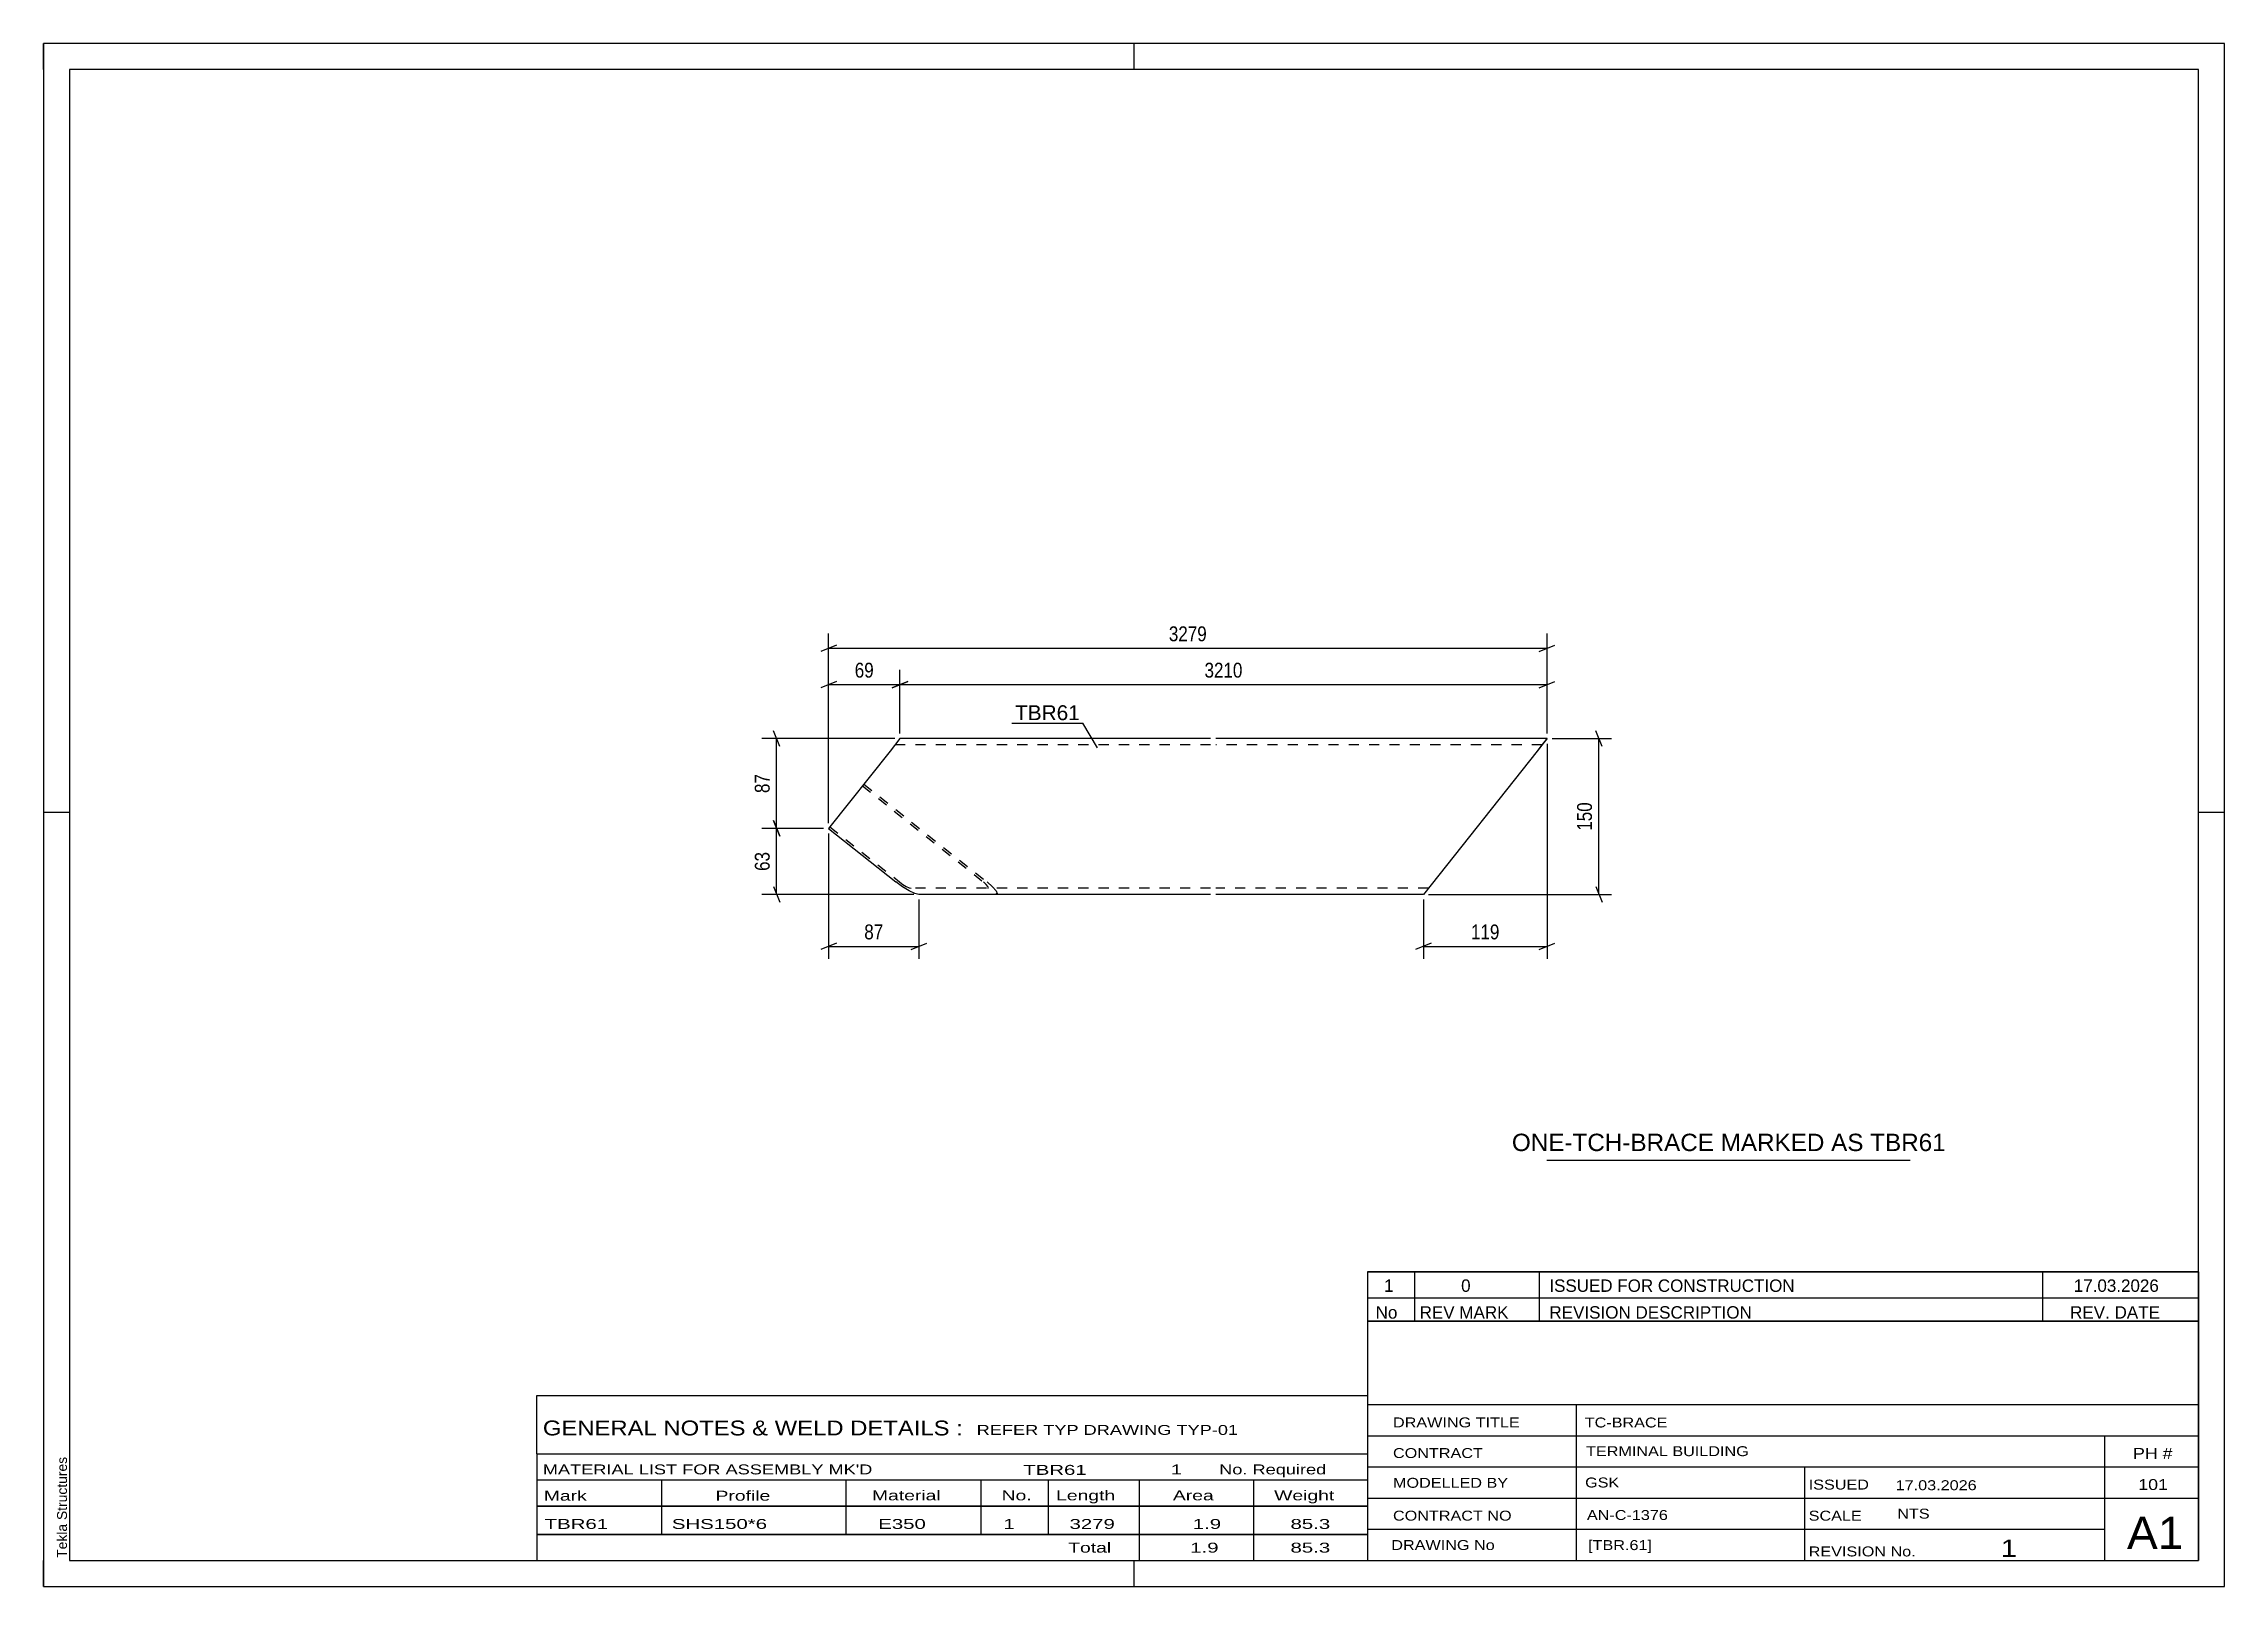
# Model space of a CAD drawing. Header units: millimetres. Extents: x 0 to 420, y 0 to 297.
import ezdxf

# ---------------------------------------------------------------- set-up
doc = ezdxf.new("R2010")
doc.units = ezdxf.units.MM
doc.linetypes.add('DXK_LINE_DOT2', pattern=[3.9198, 1.9599, -1.9599])
doc.styles.add('Arial', font='ARIAL.TTF', dxfattribs={"height": 0.2})
doc.styles.add('Arial Narrow', font='ARIALN.TTF', dxfattribs={"height": 0.2})

# ---------------------------------------------------------------- blocks, each defined once
blk = doc.blocks.new('Unknown-580636877-1162')
at = {"color": 5, "linetype": 'Continuous'}
for p, q in [((420, 297), (0, 297)), ((0, 297), (0, 0)), ((0, 292), (0, 297)), ((210, 292), (210, 297)), ((420, 0), (420, 297)), ((415, 292), (5, 292)), ((5, 292), (5, 5)), ((415, 5), (415, 292)), ((5, 149), (0, 149)), ((420, 149), (415, 149)), ((0, 0), (0, 5)), ((5, 5), (415, 5)), ((210, 0), (210, 5)), ((0, 0), (420, 0))]:
    blk.add_line(p, q, dxfattribs=at)
at = {"color": 174, "linetype": 'Continuous', "style": 'Arial'}
blk.add_text('Tekla Structures', height=1.9102, rotation=90, dxfattribs=at).set_placement((4.5, 5.5))
blk = doc.blocks.new('Part-580636877-2207 - 2183')
at = {"color": 2, "linetype": 'Continuous'}
for p, q in [((163.02, 160.81), (151.18, 145.91)), ((164.92, 163.21), (163.02, 160.81)), ((164.92, 163.21), (164.92, 163.21)), ((224.74, 163.21), (164.92, 163.21)), ((289.55, 163.21), (225.74, 163.21)), ((287.65, 160.81), (265.74, 133.21)), ((289, 162.51), (287.65, 160.81)), ((289.55, 163.21), (289, 162.51)), ((289.55, 163.21), (289.55, 163.21)), ((151.18, 145.91), (164.15, 135.61)), ((165.41, 134.69), (164.15, 135.61)), ((166.7, 133.91), (165.41, 134.69)), ((167.81, 133.39), (166.7, 133.91)), ((168.58, 133.21), (167.81, 133.39)), ((224.74, 133.21), (168.58, 133.21)), ((265.74, 133.21), (225.74, 133.21))]:
    blk.add_line(p, q, dxfattribs=at)
at = {"color": 7, "linetype": 'DXK_LINE_DOT2'}
for p, q in [((163.97, 162.01), (163.97, 162.01)), ((224.74, 162.01), (163.97, 162.01)), ((164.92, 163.21), (164.92, 163.21)), ((288.6, 162.01), (225.74, 162.01)), ((288.38, 161.73), (287.65, 160.81)), ((289.41, 163.03), (288.38, 161.73)), ((288.6, 162.01), (288.6, 162.01)), ((157.7, 154.12), (181.01, 135.61)), ((157.97, 154.46), (181.71, 135.61)), ((151.45, 146.25), (164.85, 135.61)), ((164.85, 135.61), (165.48, 135.15)), ((165.48, 135.15), (166.13, 134.76)), ((166.13, 134.76), (166.68, 134.5)), ((166.68, 134.5), (167.07, 134.41)), ((224.74, 134.41), (167.07, 134.41)), ((181.54, 135.15), (181.01, 135.61)), ((181.87, 134.76), (181.54, 135.15)), ((181.71, 135.61), (182.76, 134.69)), ((181.82, 134.41), (181.97, 134.5)), ((181.97, 134.5), (181.87, 134.76)), ((182.76, 134.69), (183.44, 133.91)), ((266.69, 134.41), (225.74, 134.41)), ((266.69, 134.41), (266.76, 134.5)), ((266.69, 134.41), (266.69, 134.41)), ((267.64, 135.61), (267.64, 135.61)), ((267.64, 135.61), (267.64, 135.61)), ((183.64, 133.39), (183.33, 133.21)), ((183.44, 133.91), (183.64, 133.39)), ((265.74, 133.21), (265.74, 133.21))]:
    blk.add_line(p, q, dxfattribs=at)
blk = doc.blocks.new('StraightDimension-580636877-2270 - 2183')
at = {"color": 7, "linetype": 'Continuous'}
for p, q in [((300.15, 161.71), (298.95, 164.71)), ((290.55, 163.21), (301.95, 163.21)), ((299.55, 133.21), (299.55, 163.21)), ((298.95, 134.71), (300.15, 131.71)), ((266.74, 133.21), (301.95, 133.21))]:
    blk.add_line(p, q, dxfattribs=at)
at = {"color": 0}
blk.add_wipeout([(298.8, 151.55), (294.6, 151.55), (294.6, 144.87), (298.8, 144.87)], dxfattribs=at)
at = {"color": 3, "style": 'Arial Narrow'}
blk.add_text('150', height=2.863, rotation=90.0002, dxfattribs=at).set_placement((298.2, 145.47))
blk = doc.blocks.new('StraightDimension-580636877-2284 - 2183')
at = {"color": 7, "linetype": 'Continuous'}
for p, q in [((289.55, 162.21), (289.55, 120.81)), ((265.74, 132.21), (265.74, 120.81)), ((267.24, 123.81), (264.24, 122.61)), ((265.74, 123.21), (289.55, 123.21)), ((288.05, 122.61), (291.05, 123.81))]:
    blk.add_line(p, q, dxfattribs=at)
at = {"color": 0}
blk.add_wipeout([(280.99, 123.96), (280.99, 128.16), (274.3, 128.16), (274.3, 123.96)], dxfattribs=at)
at = {"color": 3, "style": 'Arial Narrow'}
blk.add_text('119', height=2.863, dxfattribs=at).set_placement((274.9, 124.56))
blk = doc.blocks.new('StraightDimension-580636877-2531 - 2183')
at = {"color": 7, "linetype": 'Continuous'}
for p, q in [((151.18, 144.91), (151.18, 120.81)), ((168.58, 132.21), (168.58, 120.81)), ((152.68, 123.81), (149.68, 122.61)), ((151.18, 123.21), (168.58, 123.21)), ((167.08, 122.61), (170.08, 123.81))]:
    blk.add_line(p, q, dxfattribs=at)
at = {"color": 0}
blk.add_wipeout([(162.31, 123.96), (162.31, 128.16), (157.45, 128.16), (157.45, 123.96)], dxfattribs=at)
at = {"color": 3, "style": 'Arial Narrow'}
blk.add_text('87', height=2.863, dxfattribs=at).set_placement((158.05, 124.56))
blk = doc.blocks.new('StraightDimension-580636877-2276 - 2183')
at = {"color": 7, "linetype": 'Continuous'}
for p, q in [((164.92, 164.21), (164.92, 176.45)), ((289.55, 164.21), (289.55, 176.45)), ((166.42, 174.2), (163.42, 173)), ((164.92, 173.6), (289.55, 173.6)), ((288.05, 173), (291.05, 174.2))]:
    blk.add_line(p, q, dxfattribs=at)
at = {"color": 0}
blk.add_wipeout([(231.49, 174.35), (231.49, 178.55), (222.98, 178.55), (222.98, 174.35)], dxfattribs=at)
at = {"color": 3, "style": 'Arial Narrow'}
blk.add_text('3210', height=2.863, dxfattribs=at).set_placement((223.58, 174.95))
blk = doc.blocks.new('StraightDimension-580636877-2277 - 2183')
at = {"color": 7, "linetype": 'Continuous'}
for p, q in [((151.18, 146.91), (151.18, 176.45)), ((164.92, 164.21), (164.92, 176.45)), ((152.68, 174.2), (149.68, 173)), ((151.18, 173.6), (164.92, 173.6)), ((163.42, 173), (166.42, 174.2))]:
    blk.add_line(p, q, dxfattribs=at)
at = {"color": 0}
blk.add_wipeout([(160.48, 174.35), (160.48, 178.55), (155.62, 178.55), (155.62, 174.35)], dxfattribs=at)
at = {"color": 3, "style": 'Arial Narrow'}
blk.add_text('69', height=2.863, dxfattribs=at).set_placement((156.22, 174.95))
blk = doc.blocks.new('StraightDimension-580636877-2292 - 2183')
at = {"color": 7, "linetype": 'Continuous'}
for p, q in [((152.68, 181.2), (149.68, 180)), ((151.18, 146.91), (151.18, 183.45)), ((151.18, 180.6), (289.55, 180.6)), ((288.05, 180), (291.05, 181.2)), ((289.55, 164.21), (289.55, 183.45))]:
    blk.add_line(p, q, dxfattribs=at)
at = {"color": 0}
blk.add_wipeout([(224.63, 181.35), (224.63, 185.55), (216.11, 185.55), (216.11, 181.35)], dxfattribs=at)
at = {"color": 3, "style": 'Arial Narrow'}
blk.add_text('3279', height=2.863, dxfattribs=at).set_placement((216.71, 181.95))
blk = doc.blocks.new('StraightDimension-580636877-2507 - 2183')
at = {"color": 7, "linetype": 'Continuous'}
for p, q in [((141.78, 161.71), (140.58, 164.71)), ((163.92, 163.21), (138.33, 163.21)), ((141.18, 145.91), (141.18, 163.21)), ((140.58, 147.41), (141.78, 144.41)), ((150.18, 145.91), (138.33, 145.91))]:
    blk.add_line(p, q, dxfattribs=at)
at = {"color": 0}
blk.add_wipeout([(140.43, 156.99), (136.23, 156.99), (136.23, 152.13), (140.43, 152.13)], dxfattribs=at)
at = {"color": 3, "style": 'Arial Narrow'}
blk.add_text('87', height=2.863, rotation=90.0002, dxfattribs=at).set_placement((139.83, 152.73))
blk = doc.blocks.new('StraightDimension-580636877-2508 - 2183')
at = {"color": 7, "linetype": 'Continuous'}
for p, q in [((141.78, 144.41), (140.58, 147.41)), ((150.18, 145.91), (138.33, 145.91)), ((141.18, 133.21), (141.18, 145.91)), ((140.58, 134.71), (141.78, 131.71)), ((167.58, 133.21), (138.33, 133.21))]:
    blk.add_line(p, q, dxfattribs=at)
at = {"color": 0}
blk.add_wipeout([(140.43, 141.99), (136.23, 141.99), (136.23, 137.13), (140.43, 137.13)], dxfattribs=at)
at = {"color": 3, "style": 'Arial Narrow'}
blk.add_text('63', height=2.863, rotation=90.0002, dxfattribs=at).set_placement((139.83, 137.73))
blk = doc.blocks.new('Unknown-580636877-2652')
at = {"color": 7, "linetype": 'Continuous'}
for p, q in [((255, 51.05), (255, 5)), ((255, 51.05), (415, 51.05)), ((415, 51), (415, 5)), ((255, 35), (415, 35)), ((295.14, 35), (295.14, 5)), ((255, 29), (415, 29)), ((397, 5.05), (397, 29.05)), ((255, 23), (415, 23)), ((339.14, 23), (339.14, 5)), ((255, 17), (415, 17)), ((255, 11), (397, 11)), ((255, 5), (415, 5))]:
    blk.add_line(p, q, dxfattribs=at)
at = {"color": 7, "style": 'Arial Narrow'}
for s, height, width, p in [('DRAWING TITLE', 1.9089, 1.425378, (259.88, 30.61)), ('TC-BRACE', 1.909, 1.425378, (296.81, 30.59)), ('CONTRACT', 1.909, 1.425378, (259.88, 24.71)), ('TERMINAL BUILDING', 1.9089, 1.425378, (297.06, 25.07)), ('MODELLED BY', 1.9089, 1.425378, (259.88, 18.98)), ('GSK', 1.909, 1.425378, (296.88, 19.04)), ('ISSUED', 1.909, 1.425378, (339.94, 18.64)), ('17.03.2026', 1.909, 1.425378, (356.69, 18.52)), ('CONTRACT NO', 1.9089, 1.425378, (259.88, 12.66)), ('AN-C-1376', 1.909, 1.425378, (297.23, 12.78)), ('SCALE', 1.909, 1.425378, (339.94, 12.65)), ('A1', 6.204, 1.25, (401.24, 7.2)), ('DRAWING No', 1.909, 1.425378, (259.56, 7)), ('[TBR.61]', 1.909, 1.425378, (297.46, 6.99)), ('1', 3.34, 1.5, (376.91, 5.68)), ('REVISION No.', 1.9089, 1.425378, (339.94, 5.77))]:
    blk.add_text(s, height=height, dxfattribs=dict(at, width=width)).set_placement(p)
at = {"color": 7, "linetype": 'Continuous', "style": 'Arial Narrow'}
for s, height, width, p in [('PH #', 2.1, 1.42538, (402.4, 24.55)), ('101', 2.1, 1.42538, (403.41, 18.55)), ('NTS', 1.909, 1.425378, (357, 13.05))]:
    blk.add_text(s, height=height, dxfattribs=dict(at, width=width)).set_placement(p)
blk = doc.blocks.new('Unknown-580636877-2653')
at = {"color": 7, "linetype": 'Continuous'}
for p, q in [((255, 60.55), (415, 60.55)), ((415, 60.55), (255, 60.55)), ((255, 60.55), (255, 55.55)), ((264, 60.55), (264, 55.55)), ((288, 60.55), (288, 55.55)), ((385, 60.55), (385, 55.55)), ((415, 60.55), (415, 55.55)), ((255, 55.55), (415, 55.55)), ((255, 55.55), (255, 51.05)), ((255, 55.55), (415, 55.55)), ((264, 55.55), (264, 51.05)), ((288, 55.55), (288, 51.05)), ((385, 55.55), (385, 51.05)), ((415, 55.55), (415, 51.05)), ((415, 51.05), (255, 51.05))]:
    blk.add_line(p, q, dxfattribs=at)
at = {"color": 7, "linetype": 'Continuous', "style": 'Arial Narrow'}
for s, height, width, p in [('1', 2.39, 1.196471, (258.16, 56.7)), ('0', 2.39, 1.196471, (273, 56.7)), ('ISSUED FOR CONSTRUCTION', 2.3861, 1.196471, (290, 56.7)), ('17.03.2026', 2.386, 1.196471, (391, 56.7)), ('No', 2.386, 1.2, (256.54, 51.55)), ('REV MARK', 2.386, 1.2, (265, 51.55)), ('REVISION DESCRIPTION', 2.3861, 1.2, (290, 51.55)), ('REV. DATE', 2.386, 1.2, (390.28, 51.55))]:
    blk.add_text(s, height=height, dxfattribs=dict(at, width=width)).set_placement(p)
blk = doc.blocks.new('Unknown-580636877-2654')
at = {"color": 7, "linetype": 'Continuous'}
for p, q in [((95, 36.75), (255, 36.75)), ((95, 25.5), (95, 36.75)), ((255, 36.75), (255, 25.5)), ((95, 25.5), (255, 25.5)), ((95, 25.5), (95, 20.5)), ((255, 25.5), (255, 20.5)), ((95, 20.5), (255, 20.5)), ((95, 20.5), (95, 15.5)), ((119, 20.5), (119, 15.5)), ((154.5, 20.5), (154.5, 15.5)), ((180.5, 20.5), (180.5, 15.5)), ((193.5, 20.5), (193.5, 15.5)), ((211, 20.5), (211, 15.5)), ((233, 20.5), (233, 15.5)), ((255, 20.5), (255, 15.5)), ((95, 15.5), (255, 15.5)), ((95, 15.45), (95, 10.05)), ((95, 15.45), (255, 15.45)), ((119, 15.5), (119, 10)), ((154.5, 15.5), (154.5, 10)), ((180.5, 15.5), (180.5, 10)), ((193.5, 15.5), (193.5, 10)), ((211, 15.5), (211, 10)), ((233, 15.5), (233, 10)), ((255, 15.45), (255, 10.05)), ((95, 10.05), (255, 10.05)), ((95, 10), (255, 10)), ((95, 10), (95, 5)), ((211, 10), (211, 5)), ((233, 10), (233, 5)), ((255, 10), (255, 5)), ((95, 5), (255, 5))]:
    blk.add_line(p, q, dxfattribs=at)
at = {"color": 7, "style": 'Arial Narrow'}
for s, height, width, p in [('GENERAL NOTES & WELD DETAILS :', 2.8633, 1.4, (96.15, 29.06)), ('REFER TYP DRAWING TYP-01', 1.9089, 1.6, (179.7, 29.16)), ("MATERIAL LIST FOR ASSEMBLY MK'D", 1.9089, 1.6, (96.15, 21.56)), ('TBR61', 1.909, 1.794707, (188.68, 21.47)), ('1', 1.91, 1.794707, (217.08, 21.56)), ('No. Required', 1.9089, 1.6, (226.41, 21.56)), ('Mark', 1.909, 1.7, (96.34, 16.5)), ('Profile', 1.909, 1.7, (129.41, 16.5)), ('Material', 1.909, 1.7, (159.54, 16.56)), ('No.', 1.909, 1.7, (184.5, 16.56)), ('Length', 1.909, 1.7, (195, 16.56)), ('Area', 1.909, 1.7, (217.5, 16.56)), ('Weight', 1.909, 1.7, (237, 16.56))]:
    blk.add_text(s, height=height, dxfattribs=dict(at, width=width)).set_placement(p)
at = {"color": 7, "linetype": 'Continuous', "style": 'Arial Narrow'}
for s, height, width, p in [('TBR61', 1.909, 1.794707, (96.5, 11.06)), ('SHS150*6', 1.909, 1.794707, (121, 11.06)), ('E350', 1.909, 1.794707, (160.74, 11.06)), ('1', 1.91, 1.794707, (184.86, 11.06)), ('3279', 1.909, 1.794707, (197.58, 11.06)), ('1.9', 1.909, 1.794707, (221.32, 11.06)), ('85.3', 1.909, 1.794707, (240.14, 11.06)), ('Total', 1.909, 1.7, (197.33, 6.5)), ('1.9', 1.909, 1.794707, (220.83, 6.5)), ('85.3', 1.909, 1.794707, (240.14, 6.5))]:
    blk.add_text(s, height=height, dxfattribs=dict(at, width=width)).set_placement(p)
blk = doc.blocks.new('Unknown-580636877-2655')
at = {"color": 7, "linetype": 'Continuous'}
blk.add_line((289.5, 82.05), (359.5, 82.05), dxfattribs=at)
at = {"color": 7, "style": 'Arial'}
blk.add_text('ONE-TCH-BRACE MARKED AS TBR61', height=3.3428, dxfattribs=at).set_placement((282.78, 83.8))
blk = doc.blocks.new('Mark-580636877-2241 - 2183')
at = {"color": 0}
blk.add_wipeout([(199.55, 166.76), (199.55, 169.76), (187.1, 169.76), (187.1, 166.76)], dxfattribs=at)
blk.add_wipeout([(199.55, 166.76), (199.55, 169.76), (187.1, 169.76), (187.1, 166.76)], dxfattribs=at)
at = {"color": 30, "linetype": 'Continuous'}
for p in [(186.5, 166.16), (203, 161.45)]:
    blk.add_line(p, (200.15, 166.16), dxfattribs=at)
at = {"color": 3, "style": 'Arial'}
blk.add_text('TBR61', height=2.865, dxfattribs=at).set_placement((187.1, 166.76))

msp = doc.modelspace()

# ---------------------------------------------------------------- block references
for name in ['Unknown-580636877-1162', 'Part-580636877-2207 - 2183', 'Unknown-580636877-2655', 'Unknown-580636877-2653', 'Unknown-580636877-2652', 'Unknown-580636877-2654']:
    msp.add_blockref(name, (0, 0))

# ---------------------------------------------------------------- next in the draw order: block references
for name in ['StraightDimension-580636877-2270 - 2183', 'StraightDimension-580636877-2531 - 2183']:
    msp.add_blockref(name, (0, 0))

# ---------------------------------------------------------------- next in the draw order: block references
msp.add_blockref('StraightDimension-580636877-2284 - 2183', (0, 0))

# ---------------------------------------------------------------- next in the draw order: block references
msp.add_blockref('StraightDimension-580636877-2276 - 2183', (0, 0))

# ---------------------------------------------------------------- next in the draw order: block references
msp.add_blockref('StraightDimension-580636877-2277 - 2183', (0, 0))

# ---------------------------------------------------------------- next in the draw order: block references
msp.add_blockref('StraightDimension-580636877-2292 - 2183', (0, 0))

# ---------------------------------------------------------------- next in the draw order: block references
for name in ['Mark-580636877-2241 - 2183', 'StraightDimension-580636877-2507 - 2183']:
    msp.add_blockref(name, (0, 0))

# ---------------------------------------------------------------- next in the draw order: block references
msp.add_blockref('StraightDimension-580636877-2508 - 2183', (0, 0))

doc.saveas('drawing.dxf')
